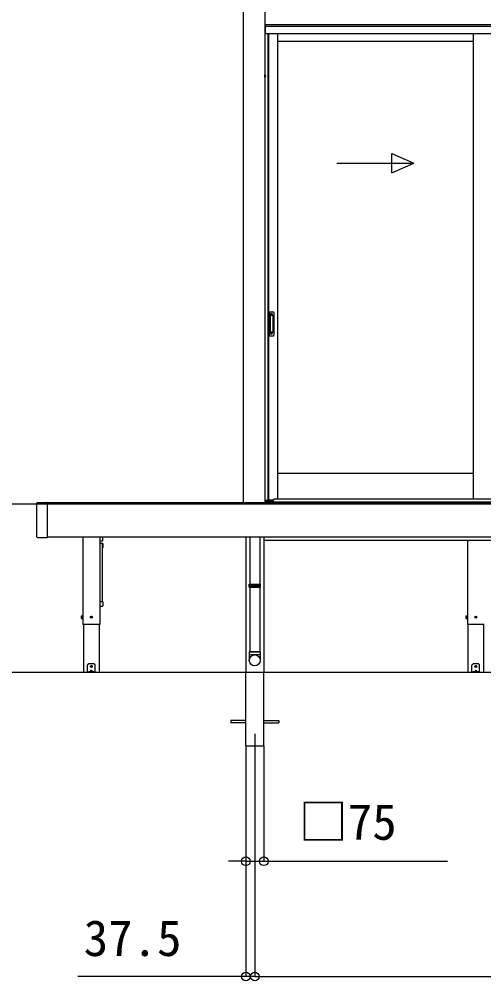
# Model space of a CAD drawing. Units: millimetres, scale not verified. Extents: x -10500 to 10500, y -15600 to 15524.
# Drawn here: x -7787 to -5854, y -7578 to -3578 of the extents above; entities that cross this region are included whole.
import ezdxf
from ezdxf.enums import TextEntityAlignment as Align

# ---------------------------------------------------------------- set-up
doc = ezdxf.new("R2010")
doc.units = ezdxf.units.MM
doc.header["$LTSCALE"] = 80
for name, color, linetype in [('0-3_YKK_12', 2, 'Continuous'), ('0-4_YKK_A1', 4, 'Continuous'), ('0-5_YKK_D', 6, 'Continuous')]:
    doc.layers.add(name, color=color, linetype=linetype)
doc.styles.add('ＭＳ ゴシック', font='')
doc.styles.get('ＭＳ ゴシック').set_extended_font_data('MS Gothic')

msp = doc.modelspace()

# ---------------------------------------------------------------- linework, layer by layer
at = {"layer": '0-3_YKK_12'}
msp.add_line((-6806.8, -6550.5), (-6806.8, -6650.5), dxfattribs=at)
at = {"layer": '0-4_YKK_A1'}
for p, q in [((-6854.3, -3454.09), (-6854.3, -5590.5)), ((-6764.3, -3454.09), (-6764.3, -5590.5)), ((-6606.4, -3600.5), (-6764.3, -3600.5)), ((-6606.4, -3600.5), (-6764.3, -3600.5)), ((-3129.3, -3600.5), (-6606.4, -3600.5)), ((-3204.8, -3600.5), (-6606.4, -3600.5)), ((-6606.4, -3607.5), (-6764.3, -3607.5)), ((-6763.8, -3608.5), (-6764.3, -3608.5)), ((-6752.8, -3638.5), (-6763.8, -3638.5)), ((-6752.8, -3638.5), (-6752.8, -5580)), ((-6749.6, -3638.5), (-6749.6, -5577.5)), ((-6711.8, -3638.5), (-6711.8, -5574)), ((-3204.8, -3607.5), (-6606.4, -3607.5)), ((-5898.05, -3638.5), (-5898.05, -5574)), ((-5898.05, -3670.5), (-6711.8, -3670.5)), ((-6763.71, -3809.4), (-6764.3, -3809.5)), ((-6764.3, -3818.5), (-6764.3, -3809.5)), ((-6763.71, -3818.6), (-6764.3, -3818.5)), ((-6763.71, -3809.4), (-6762.56, -3809.6)), ((-6763.71, -3818.6), (-6763.71, -3809.4)), ((-6763.71, -3818.6), (-6762.56, -3818.4)), ((-6236.58, -4216.87), (-6236.58, -4136.87)), ((-6236.58, -4136.87), (-6144.92, -4176.87)), ((-6464.92, -4176.87), (-6144.92, -4176.87)), ((-6236.58, -4216.87), (-6144.92, -4176.87)), ((-6746.8, -4798.5), (-6746.8, -4892.5)), ((-6743.8, -4795.5), (-6730.8, -4795.5)), ((-6727.8, -4798.5), (-6727.8, -4892.5)), ((-6743, -4809.5), (-6743, -4881.5)), ((-6742.9, -4809.05), (-6742.71, -4810.91)), ((-6742.71, -4811.91), (-6742.71, -4879.09)), ((-6732.6, -4808.5), (-6742, -4808.5)), ((-6732.96, -4810.91), (-6741.71, -4810.91)), ((-6733.8, -4803.5), (-6740.8, -4803.5)), ((-6740.8, -4803.51), (-6740.8, -4808)), ((-6733.8, -4805.91), (-6740.8, -4805.91)), ((-6733.8, -4806.41), (-6740.8, -4806.41)), ((-6733.8, -4803.51), (-6733.8, -4808)), ((-6731.97, -4810.91), (-6731.73, -4809.01)), ((-6731.97, -4811.91), (-6731.97, -4879.09)), ((-6731.6, -4809.5), (-6731.6, -4881.5)), ((-6742.9, -4881.95), (-6742.71, -4880.09)), ((-6732.96, -4880.09), (-6741.71, -4880.09)), ((-6731.73, -4881.99), (-6731.97, -4880.09)), ((-6743.8, -4895.5), (-6730.8, -4895.5)), ((-6732.6, -4882.5), (-6742, -4882.5)), ((-6740.8, -4887.49), (-6740.8, -4883)), ((-6733.8, -4884.59), (-6740.8, -4884.59)), ((-6733.8, -4885.09), (-6740.8, -4885.09)), ((-6733.8, -4887.5), (-6740.8, -4887.5)), ((-6733.8, -4887.49), (-6733.8, -4883)), ((-5898.05, -5467.5), (-6711.8, -5467.5)), ((6481.76, -5595.5), (-9346.45, -5595.5)), ((-7713.8, -5731.59), (-7713.8, -5591.41)), ((-7713.41, -5590.61), (-7713.51, -5590.71)), ((-7713.41, -5590.61), (-7711.19, -5588.39)), ((-7711.09, -5588.29), (-7711.19, -5588.39)), ((-7710.39, -5588), (-7671.8, -5588)), ((-7670.8, -5589), (-7670.8, -5591.41)), ((-5001.8, -5590.5), (-7670.8, -5590.5)), ((-3204.8, -5587.5), (-6764.3, -5587.5)), ((-6763.8, -5587.5), (-6764.3, -5587.5)), ((-6752.8, -5580), (-6763.8, -5580)), ((-6763.8, -5587.5), (-6763.8, -5580)), ((-6763.3, -5587.5), (-6763.3, -5580)), ((-6763.3, -5580.5), (-6728.3, -5580.5)), ((-6763.3, -5587.5), (-3210.3, -5587.5)), ((-6752.8, -5577.5), (-6728.07, -5577.5)), ((-6728.3, -5580.5), (-6728.3, -5579)), ((-7713.51, -5732.29), (-7713.41, -5732.39)), ((-7711.19, -5734.61), (-7713.41, -5732.39)), ((-7711.19, -5734.61), (-7711.09, -5734.71)), ((-7671.8, -5735), (-7710.39, -5735)), ((-5001.8, -5732.5), (-7670.8, -5732.5)), ((-7521.88, -5732.5), (-7521.88, -6095.5)), ((-7521.8, -5732.5), (-7521.8, -6095.5)), ((-7451.8, -5732.5), (-7451.8, -6095.5)), ((-7451.8, -5732.5), (-7451.8, -6095.5)), ((-7451.72, -5732.5), (-7451.72, -6095.5)), ((-7451, -5747.7), (-7440.6, -5747.7)), ((-7440.6, -5758.84), (-7451, -5758.84)), ((-7440.6, -5759.09), (-7451, -5759.09)), ((-7440.8, -5759.46), (-7450.8, -5759.46)), ((-7439.8, -6001.08), (-7439.8, -5760.38)), ((-7439.6, -5746.7), (-7439.6, -5732.5)), ((-7439.6, -5759.84), (-7439.6, -5776.99)), ((-6844.3, -5732.5), (-6844.3, -6295.5)), ((-6827.8, -5732.5), (-6827.8, -5928.31)), ((-6785.8, -5732.5), (-6785.8, -5928.31)), ((-6769.3, -5732.5), (-6769.3, -6295.5)), ((-6769.3, -5745.5), (-3204.3, -5745.5)), ((-5921.88, -5745.5), (-5921.88, -6095.5)), ((-5921.8, -5745.5), (-5921.8, -6095.5)), ((-6830.3, -5930.31), (-6829.3, -5928.31)), ((-6830.3, -5933.82), (-6830.3, -5930.31)), ((-6830.3, -5930.31), (-6783.3, -5930.31)), ((-6830.3, -5938.31), (-6830.3, -5934.79)), ((-6829.3, -5940.31), (-6830.3, -5938.31)), ((-6783.3, -5938.31), (-6830.3, -5938.31)), ((-6829.3, -5928.31), (-6784.3, -5928.31)), ((-6829.3, -5940.31), (-6784.3, -5940.31)), ((-6827.8, -5940.31), (-6827.8, -6210.5)), ((-6785.8, -5940.31), (-6785.8, -6210.5)), ((-6783.3, -5930.31), (-6784.3, -5928.31)), ((-6784.3, -5940.31), (-6783.3, -5938.31)), ((-6783.3, -5933.82), (-6783.3, -5930.31)), ((-6783.3, -5938.31), (-6783.3, -5934.79)), ((-7451, -6000.71), (-7440.6, -6000.71)), ((-7451, -6019.79), (-7440.6, -6019.79)), ((-7439.6, -6001.64), (-7439.6, -6001.77)), ((-7439.6, -6001.77), (-7439.6, -6002.3)), ((-7439.6, -6002.3), (-7439.6, -6004.86)), ((-7439.6, -6004.86), (-7439.6, -6016.55)), ((-7528.6, -6060.5), (-7528.15, -6059.73)), ((-7528.6, -6060.5), (-7528.6, -6070.5)), ((-7528.6, -6070.5), (-7528.15, -6071.27)), ((-7528.15, -6059.73), (-7524.6, -6059.73)), ((-7528.15, -6062.61), (-7524.6, -6062.61)), ((-7528.15, -6068.39), (-7524.6, -6068.39)), ((-7528.15, -6071.27), (-7524.6, -6071.27)), ((-7524.6, -6059.73), (-7524.6, -6071.27)), ((-7523.4, -6059.25), (-7521.8, -6059.25)), ((-7489.04, -6065), (-7487.94, -6064.98)), ((-7489.04, -6066), (-7487.94, -6066.02)), ((-7487.94, -6064.98), (-7487.42, -6064.88)), ((-7487.94, -6066.02), (-7487.42, -6066.12)), ((-7487.32, -6064.36), (-7487.42, -6064.88)), ((-7487.32, -6066.64), (-7487.42, -6066.12)), ((-7487.3, -6063.26), (-7487.32, -6064.36)), ((-7487.3, -6067.74), (-7487.32, -6066.64)), ((-7486.3, -6063.26), (-7486.28, -6064.36)), ((-7486.3, -6067.74), (-7486.28, -6066.64)), ((-7486.28, -6064.36), (-7486.18, -6064.88)), ((-7486.28, -6066.64), (-7486.18, -6066.12)), ((-7485.66, -6064.98), (-7486.18, -6064.88)), ((-7485.66, -6066.02), (-7486.18, -6066.12)), ((-7484.55, -6065), (-7485.66, -6064.98)), ((-7484.55, -6066), (-7485.66, -6066.02)), ((-5928.6, -6060.5), (-5928.15, -6059.73)), ((-5928.6, -6060.5), (-5928.6, -6070.5)), ((-5928.6, -6070.5), (-5928.15, -6071.27)), ((-5928.15, -6059.73), (-5924.6, -6059.73)), ((-5928.15, -6062.61), (-5924.6, -6062.61)), ((-5928.15, -6068.39), (-5924.6, -6068.39)), ((-5928.15, -6071.27), (-5924.6, -6071.27)), ((-5924.6, -6059.73), (-5924.6, -6071.27)), ((-5923.4, -6059.25), (-5921.8, -6059.25)), ((-5889.04, -6065), (-5887.94, -6064.98)), ((-5889.04, -6066), (-5887.94, -6066.02)), ((-5887.94, -6064.98), (-5887.42, -6064.88)), ((-5887.94, -6066.02), (-5887.42, -6066.12)), ((-5887.32, -6064.36), (-5887.42, -6064.88)), ((-5887.32, -6066.64), (-5887.42, -6066.12)), ((-5887.3, -6063.26), (-5887.32, -6064.36)), ((-5887.3, -6067.74), (-5887.32, -6066.64)), ((-5886.3, -6063.26), (-5886.28, -6064.36)), ((-5886.3, -6067.74), (-5886.28, -6066.64)), ((-5886.28, -6064.36), (-5886.18, -6064.88)), ((-5886.28, -6066.64), (-5886.18, -6066.12)), ((-5885.66, -6064.98), (-5886.18, -6064.88)), ((-5885.66, -6066.02), (-5886.18, -6066.12)), ((-5884.55, -6065), (-5885.66, -6064.98)), ((-5884.55, -6066), (-5885.66, -6066.02)), ((-7451.72, -6095.5), (-7521.88, -6095.5)), ((-7519.45, -6095.5), (-7519.45, -6295.5)), ((-7454.15, -6095.5), (-7454.15, -6295.5)), ((-5851.72, -6095.5), (-5921.88, -6095.5)), ((-5919.45, -6095.5), (-5919.45, -6295.5)), ((-5854.15, -6095.5), (-5854.15, -6295.5)), ((-6783.8, -6210.5), (-6829.8, -6210.5)), ((-6829.8, -6210.5), (-6829.8, -6245.16)), ((-6829.8, -6220.5), (-6783.8, -6220.5)), ((-6827.8, -6210.5), (-6785.8, -6210.5)), ((-6783.8, -6210.5), (-6783.8, -6245.16)), ((-7502.8, -6292.5), (-7502.8, -6265.33)), ((-7497.8, -6259.5), (-7502.21, -6263.91)), ((-7475.8, -6259.5), (-7497.8, -6259.5)), ((-7489.04, -6270), (-7487.94, -6269.98)), ((-7489.04, -6271), (-7487.94, -6271.02)), ((-7487.94, -6269.98), (-7487.42, -6269.88)), ((-7487.94, -6271.02), (-7487.42, -6271.12)), ((-7487.32, -6269.36), (-7487.42, -6269.88)), ((-7487.32, -6271.64), (-7487.42, -6271.12)), ((-7487.3, -6268.26), (-7487.32, -6269.36)), ((-7487.3, -6272.74), (-7487.32, -6271.64)), ((-7486.3, -6268.26), (-7486.28, -6269.36)), ((-7486.3, -6272.74), (-7486.28, -6271.64)), ((-7486.28, -6269.36), (-7486.18, -6269.88)), ((-7486.28, -6271.64), (-7486.18, -6271.12)), ((-7485.66, -6269.98), (-7486.18, -6269.88)), ((-7485.66, -6271.02), (-7486.18, -6271.12)), ((-7484.55, -6270), (-7485.66, -6269.98)), ((-7484.55, -6271), (-7485.66, -6271.02)), ((-7471.39, -6263.91), (-7475.8, -6259.5)), ((-7470.8, -6292.5), (-7470.8, -6265.33)), ((-5902.8, -6292.5), (-5902.8, -6265.33)), ((-5897.8, -6259.5), (-5902.21, -6263.91)), ((-5875.8, -6259.5), (-5897.8, -6259.5)), ((-5889.04, -6270), (-5887.94, -6269.98)), ((-5889.04, -6271), (-5887.94, -6271.02)), ((-5887.94, -6269.98), (-5887.42, -6269.88)), ((-5887.94, -6271.02), (-5887.42, -6271.12)), ((-5887.32, -6269.36), (-5887.42, -6269.88)), ((-5887.32, -6271.64), (-5887.42, -6271.12)), ((-5887.3, -6268.26), (-5887.32, -6269.36)), ((-5887.3, -6272.74), (-5887.32, -6271.64)), ((-5886.3, -6268.26), (-5886.28, -6269.36)), ((-5886.3, -6272.74), (-5886.28, -6271.64)), ((-5886.28, -6269.36), (-5886.18, -6269.88)), ((-5886.28, -6271.64), (-5886.18, -6271.12)), ((-5885.66, -6269.98), (-5886.18, -6269.88)), ((-5885.66, -6271.02), (-5886.18, -6271.12)), ((-5884.55, -6270), (-5885.66, -6269.98)), ((-5884.55, -6271), (-5885.66, -6271.02)), ((-5871.39, -6263.91), (-5875.8, -6259.5)), ((-5870.8, -6292.5), (-5870.8, -6265.33)), ((7188, -6295.5), (-9346.45, -6295.5)), ((-7454.15, -6295.5), (-7519.45, -6295.5)), ((-7502.8, -6293), (-7502.8, -6292.5)), ((-7502.8, -6295.5), (-7502.8, -6293)), ((-7502.8, -6293), (-7502.21, -6293)), ((-7502.21, -6295.5), (-7502.8, -6295.5)), ((-7502.21, -6293), (-7497.8, -6293)), ((-7475.8, -6293), (-7497.8, -6293)), ((-7475.8, -6295.5), (-7497.8, -6295.5)), ((-7488.24, -6288.04), (-7492.7, -6292.5)), ((-7490.8, -6292.08), (-7490.8, -6292.5)), ((-7490.8, -6292.5), (-7482.8, -6292.5)), ((-7490.3, -6293), (-7483.3, -6293)), ((-7480.9, -6292.5), (-7485.36, -6288.04)), ((-7482.8, -6292.08), (-7482.8, -6292.5)), ((-7475.8, -6295.5), (-7475.8, -6293)), ((-7475.8, -6293), (-7471.39, -6293)), ((-7471.39, -6295.5), (-7475.8, -6295.5)), ((-7471.39, -6293), (-7470.8, -6293)), ((-7470.8, -6292.5), (-7470.8, -6293)), ((-6844.3, -6600.5), (-6844.3, -6295.5)), ((-6769.3, -6600.5), (-6769.3, -6295.5)), ((-5854.15, -6295.5), (-5919.45, -6295.5)), ((-5902.8, -6293), (-5902.8, -6292.5)), ((-5902.8, -6295.5), (-5902.8, -6293)), ((-5902.8, -6293), (-5902.21, -6293)), ((-5902.21, -6295.5), (-5902.8, -6295.5)), ((-5902.21, -6293), (-5897.8, -6293)), ((-5875.8, -6293), (-5897.8, -6293)), ((-5875.8, -6295.5), (-5897.8, -6295.5)), ((-5888.24, -6288.04), (-5892.7, -6292.5)), ((-5890.8, -6292.08), (-5890.8, -6292.5)), ((-5890.8, -6292.5), (-5882.8, -6292.5)), ((-5890.3, -6293), (-5883.3, -6293)), ((-5880.9, -6292.5), (-5885.36, -6288.04)), ((-5882.8, -6292.08), (-5882.8, -6292.5)), ((-5875.8, -6295.5), (-5875.8, -6293)), ((-5875.8, -6293), (-5871.39, -6293)), ((-5871.39, -6295.5), (-5875.8, -6295.5)), ((-5871.39, -6293), (-5870.8, -6293)), ((-5870.8, -6292.5), (-5870.8, -6293)), ((-6844.3, -6496), (-6906.8, -6496)), ((-6906.8, -6496), (-6906.8, -6505)), ((-6844.3, -6505), (-6906.8, -6505)), ((-6769.3, -6496), (-6706.8, -6496)), ((-6769.3, -6505), (-6706.8, -6505)), ((-6706.8, -6496), (-6706.8, -6505)), ((-6844.3, -6600.5), (-6769.3, -6600.5))]:
    msp.add_line(p, q, dxfattribs=at)
for points in [[(-6763.8, -3608.5), (-6763.8, -3626.92), (-6763.8, -3638.5)], [(-3210.3, -3608.5), (-6606.4, -3608.5), (-6763.3, -3608.5)], [(-6763.3, -3638.5), (-6763.3, -3626.87), (-6763.3, -3608.5)], [(-3220.8, -3638.5), (-6606.4, -3638.5), (-6652.2, -3638.5), (-6752.8, -3638.5)], [(-7670.8, -5591.41), (-7670.8, -5731.59), (-7670.8, -5734)], [(-6723.3, -5574), (-5853.05, -5574), (-3250.3, -5574)], [(-6830.3, -5933.82), (-6830.18, -5933.83), (-6830.03, -5933.83), (-6829.83, -5933.83), (-6829.6, -5933.83), (-6829.33, -5933.83), (-6829.01, -5933.83), (-6828.67, -5933.83), (-6828.28, -5933.84), (-6827.86, -5933.84), (-6827.4, -5933.84), (-6826.91, -5933.84), (-6826.38, -5933.84), (-6825.82, -5933.84), (-6825.23, -5933.84), (-6824.61, -5933.84), (-6823.95, -5933.84), (-6823.27, -5933.84), (-6822.56, -5933.84), (-6821.82, -5933.84), (-6821.06, -5933.84), (-6820.27, -5933.84), (-6819.46, -5933.84), (-6818.63, -5933.84), (-6817.78, -5933.84), (-6816.91, -5933.84), (-6816.02, -5933.84), (-6814.2, -5933.84), (-6812.34, -5933.84), (-6810.43, -5933.84), (-6806.56, -5933.83), (-6804.62, -5933.83), (-6802.7, -5933.82), (-6800.81, -5933.82), (-6798.96, -5933.82), (-6797.16, -5933.82), (-6796.28, -5933.82), (-6795.43, -5933.81), (-6794.59, -5933.81), (-6793.77, -5933.81)], [(-6829.01, -5934.78), (-6829.32, -5934.78), (-6829.59, -5934.79), (-6829.83, -5934.79), (-6830.02, -5934.79), (-6830.18, -5934.79), (-6830.3, -5934.79)], [(-6783.3, -5934.81), (-6789.19, -5934.81), (-6792.14, -5934.81), (-6792.91, -5934.8), (-6793.71, -5934.8), (-6794.52, -5934.8), (-6795.36, -5934.8), (-6796.21, -5934.8), (-6797.09, -5934.8), (-6797.98, -5934.8), (-6798.88, -5934.8), (-6800.74, -5934.79), (-6802.63, -5934.79), (-6804.55, -5934.79), (-6806.49, -5934.79), (-6810.37, -5934.78), (-6812.28, -5934.78), (-6814.15, -5934.77), (-6815.07, -5934.77), (-6815.97, -5934.77), (-6816.86, -5934.77), (-6817.73, -5934.77), (-6818.59, -5934.77), (-6819.42, -5934.77), (-6820.23, -5934.77), (-6821.02, -5934.77), (-6821.79, -5934.77), (-6822.53, -5934.77), (-6823.24, -5934.77), (-6823.92, -5934.77), (-6824.58, -5934.77), (-6825.2, -5934.77), (-6825.8, -5934.77), (-6826.36, -5934.78), (-6826.89, -5934.78), (-6827.38, -5934.78), (-6827.84, -5934.78), (-6828.27, -5934.78), (-6828.66, -5934.78), (-6829.01, -5934.78)], [(-6793.77, -5933.81), (-6792.98, -5933.81), (-6792.22, -5933.81), (-6789.24, -5933.81), (-6783.3, -5933.8)], [(-7439.6, -6016.55), (-7439.6, -6018.6), (-7439.6, -6018.79)], [(-7521.8, -6071.75), (-7523.4, -6071.75), (-7523.4, -6059.25)], [(-5921.8, -6071.75), (-5923.4, -6071.75), (-5923.4, -6059.25)], [(-7497.8, -6293), (-7497.8, -6295.5), (-7502.21, -6295.5)], [(-7470.8, -6293), (-7470.8, -6295.5), (-7471.39, -6295.5)], [(-5897.8, -6293), (-5897.8, -6295.5), (-5902.21, -6295.5)], [(-5870.8, -6293), (-5870.8, -6295.5), (-5871.39, -6295.5)]]:
    msp.add_lwpolyline(points, dxfattribs=at)
for points in [[(-7524.6, -6059.75), (-7523.4, -6059.75), (-7523.4, -6071.25), (-7524.6, -6071.25)], [(-5924.6, -6059.75), (-5923.4, -6059.75), (-5923.4, -6071.25), (-5924.6, -6071.25)]]:
    msp.add_lwpolyline(points, close=True, dxfattribs=at)
for centre, radius in [((-7486.8, -6065.5), 4), ((-7484.68, -6067.62), 0.3), ((-5886.8, -6065.5), 4), ((-5884.68, -6067.62), 0.3), ((-6806.71, -6245.16), 22.91), ((-7486.8, -6270.5), 4), ((-7484.68, -6272.62), 0.3), ((-5886.8, -6270.5), 4), ((-5884.68, -6272.62), 0.3)]:
    msp.add_circle(centre, radius, dxfattribs=at)
for centre, radius, start, end in [((-6762.75, -3810.64), 1.06, 30.63591, 80), ((-6762.75, -3817.36), 1.06, 280, 329.36409), ((-6768.42, -3814), 7.65, 329.36409, 30.63591), ((-6743.8, -4798.5), 3, 90, 180), ((-6730.8, -4798.5), 3, 0, 90), ((-6742, -4809.5), 1, 90, 180), ((-6741.71, -4811.91), 1, 90, 180), ((-6732.97, -4811.91), 1, 0, 90), ((-6732.6, -4809.5), 1, 0, 90), ((-6741.71, -4879.09), 1, 180, 270), ((-6732.97, -4879.09), 1, 270, 0), ((-6743.8, -4892.5), 3, 180, 270), ((-6742, -4881.5), 1, 180, 270), ((-6732.6, -4881.5), 1, 270, 0), ((-6730.8, -4892.5), 3, 270, 0), ((-7712.8, -5591.41), 1, 135, 180), ((-7710.39, -5589), 1, 90, 135), ((-7671.8, -5589), 1, 0, 90), ((-6723.3, -5579), 5, 90, 180), ((-7712.8, -5731.59), 1, 180, 225), ((-7710.39, -5734), 1, 225, 270), ((-7671.8, -5734), 1, 270, 0), ((-7451, -5746.7), 1, 223.92867, 270), ((-7451, -5759.84), 1, 90, 136.07133), ((-7451.01, -5760.11), 1.03, 89.33234, 133.67747), ((-7450.84, -5760.42), 0.964, 87.79679, 156.39643), ((-7440.76, -5760.42), 0.964, 2.3873, 92.20321), ((-7440.6, -5746.7), 1, 270, 0), ((-7440.6, -5759.84), 1, 0, 90), ((-7440.56, -5760.05), 0.964, 2.3873, 92.20321), ((-7440.48, -5776.99), 0.881, 320.61871, 359.66491), ((-6830.3, -5934.31), 0.5, 285.49629, 74.51275), ((-6783.3, -5934.31), 0.5, 105.48725, 254.50371), ((-7451.04, -6001.68), 0.964, 87.79679, 135.1392), ((-7440.56, -6001.68), 0.964, 2.3873, 92.20321), ((-7451, -6018.79), 1, 223.92867, 270), ((-7440.6, -6018.79), 1, 270, 0), ((-7526.04, -6061.17), 2.56, 145.61708, 214.38292), ((-7519.05, -6065.5), 9.55, 162.41276, 197.58724), ((-7526.04, -6069.83), 2.56, 145.61708, 214.38292), ((-7486.8, -6065.5), 2.3, 167.44414, 192.55586), ((-7486.8, -6065.5), 2.3, 77.44414, 102.55586), ((-7486.8, -6065.5), 2.3, 257.44414, 282.55586), ((-7486.8, -6065.5), 2.3, 347.44414, 12.55586), ((-5926.04, -6061.17), 2.56, 145.61708, 214.38292), ((-5919.05, -6065.5), 9.55, 162.41276, 197.58724), ((-5926.04, -6069.83), 2.56, 145.61708, 214.38292), ((-5886.8, -6065.5), 2.3, 167.44414, 192.55586), ((-5886.8, -6065.5), 2.3, 77.44414, 102.55586), ((-5886.8, -6065.5), 2.3, 257.44414, 282.55586), ((-5886.8, -6065.5), 2.3, 347.44414, 12.55586), ((-7500.8, -6265.33), 2, 135, 180), ((-7486.8, -6270.5), 2.3, 167.44414, 192.55586), ((-7486.8, -6270.5), 2.3, 77.44414, 102.55586), ((-7486.8, -6270.5), 2.3, 257.44414, 282.55586), ((-7486.8, -6270.5), 2.3, 347.44414, 12.55586), ((-7472.8, -6265.33), 2, 0, 45), ((-5900.8, -6265.33), 2, 135, 180), ((-5886.8, -6270.5), 2.3, 167.44414, 192.55586), ((-5886.8, -6270.5), 2.3, 77.44414, 102.55586), ((-5886.8, -6270.5), 2.3, 257.44414, 282.55586), ((-5886.8, -6270.5), 2.3, 347.44414, 12.55586), ((-5872.8, -6265.33), 2, 0, 45), ((-7489.8, -6292.08), 1, 126.03188, 180), ((-7490.3, -6292.5), 0.5, 180, 270), ((-7486.8, -6296.2), 6.1, 53.96812, 126.03188), ((-7483.3, -6292.5), 0.5, 270, 0), ((-7483.8, -6292.08), 1, 0, 53.96812), ((-5889.8, -6292.08), 1, 126.03188, 180), ((-5890.3, -6292.5), 0.5, 180, 270), ((-5886.8, -6296.2), 6.1, 53.96812, 126.03188), ((-5883.3, -6292.5), 0.5, 270, 0), ((-5883.8, -6292.08), 1, 0, 53.96812)]:
    msp.add_arc(centre, radius, start, end, dxfattribs=at)
for centre, major_axis, ratio, start_param, end_param in [((-7492.2, -6292.5), (0.688, 0.425), 0.381966, 2.1243707, 3.695167), ((-7486.8, -6290.93), (0, -3.54), 0.707107, 2.5261129, 3.7570724), ((-7481.4, -6292.5), (0.688, -0.425), 0.381966, 5.7296109, 7.3004073), ((-5892.2, -6292.5), (0.688, 0.425), 0.381966, 2.1243707, 3.695167), ((-5886.8, -6290.93), (0, -3.54), 0.707107, 2.5261129, 3.7570724), ((-5881.4, -6292.5), (0.688, -0.425), 0.381966, 5.7296109, 7.3004073)]:
    msp.add_ellipse(centre, major_axis=major_axis, ratio=ratio, start_param=start_param, end_param=end_param, dxfattribs=at)
at = {"layer": '0-5_YKK_D'}
for p, q in [((-6844.3, -6601.5), (-6844.3, -7561.5)), ((-6844.3, -6601.5), (-6844.3, -7082.5)), ((-6769.3, -6601.5), (-6769.3, -7082.5)), ((-6806.8, -6651.5), (-6806.8, -7561.5)), ((-6806.8, -6651.5), (-6806.8, -7561.5)), ((-6844.3, -7081.5), (-6916.3, -7081.5)), ((-6844.3, -7081.5), (-6769.3, -7081.5)), ((-6769.3, -7081.5), (-6005.16, -7081.5)), ((-6844.3, -7560.5), (-7543.53, -7560.5)), ((-6806.8, -7560.5), (-6844.3, -7560.5)), ((-6806.8, -7560.5), (-3166.8, -7560.5)), ((-6806.8, -7560.5), (-6734.8, -7560.5))]:
    msp.add_line(p, q, dxfattribs=at)
for centre in [(-6844.3, -7081.5), (-6769.3, -7081.5), (-6844.3, -7560.5), (-6806.8, -7560.5), (-6806.8, -7560.5)]:
    msp.add_circle(centre, 18, dxfattribs=at)

# ---------------------------------------------------------------- texts
at = {"layer": '0-5_YKK_D', "style": 'ＭＳ ゴシック'}
for s, p in [('□75', (-6623.55, -7036.86)), ('37.5', (-7518.6, -7520.5))]:
    msp.add_text(s, height=149.6, dxfattribs=at).set_placement(p, align=Align.BOTTOM_LEFT)

doc.saveas('drawing.dxf')
